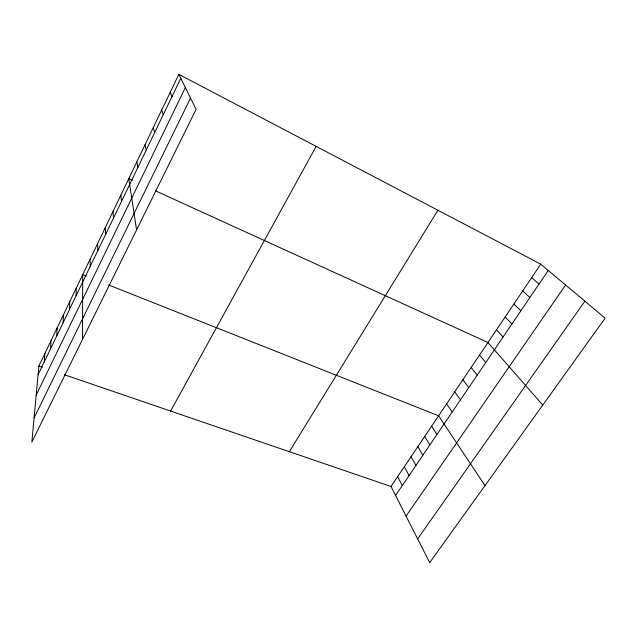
<?xml version="1.0" encoding="UTF-8"?>
<svg xmlns="http://www.w3.org/2000/svg" width="637" height="637" viewBox="0 0 637 637"><rect width="100%" height="100%" fill="white"/><g stroke="black" fill="none" stroke-linecap="round" stroke-linejoin="round"><path stroke-width="0.96" d="M82.539 339.378L82.683 274.682L86.202 276.076M76.066 295.799L76.209 288.179M69.544 309.343L69.799 301.524M63.103 322.728L63.469 314.71M56.733 335.962L57.211 327.752M50.434 349.044L51.024 340.644M44.208 361.967L44.908 353.392M38.865 365.996L31.85 442.078L196.092 109.325L178.838 74.346L38.865 365.996L42.52 367.246M38.053 374.755L180.789 78.295M36.182 395.107L185.351 87.564M34.079 417.92L190.535 98.066M170.597 411.064L316.143 146.375M289.341 451.697L437.93 210.25M391.007 486.477L540.733 264.18L605.15 318.15L429.696 562.654L391.007 486.477L64.313 374.699M395.569 495.467L548.242 270.47M406.064 516.121L565.592 285.01M417.641 538.918L584.885 301.174M108.577 284.954L438.614 415.794L484.98 485.617M132.353 180.271L128.778 178.647L136.573 229.909M155.396 190.789L487.966 342.523L542.78 405.068M178.838 74.346L540.733 264.18M531.68 277.613L538.998 284.086M522.738 290.886L529.873 297.543M513.9 304.016L520.843 310.84M505.157 316.995L511.917 323.994M496.51 329.831L503.103 336.989M479.51 355.072L485.76 362.549M471.149 367.485L477.232 375.113M462.884 379.763L468.8 387.543M454.707 391.906L460.463 399.829M446.617 403.914L452.214 411.98M431.623 426.177L436.934 434.506M424.696 436.464L429.879 444.905M417.832 446.656L422.88 455.208M411.032 456.753L415.961 465.416M404.296 466.754L409.097 475.528M397.623 476.667L402.305 485.545M170.198 92.349L171.958 96.641M161.679 110.09L163.255 114.716M153.278 127.591L154.68 132.528M144.997 144.846L146.223 150.093M136.828 161.862L137.887 167.404M120.831 195.193L121.556 201.308M112.996 211.524L113.569 217.918M105.264 227.632L105.678 234.289M97.636 243.525L97.907 250.437M90.112 259.211L90.239 266.37"/></g></svg>
